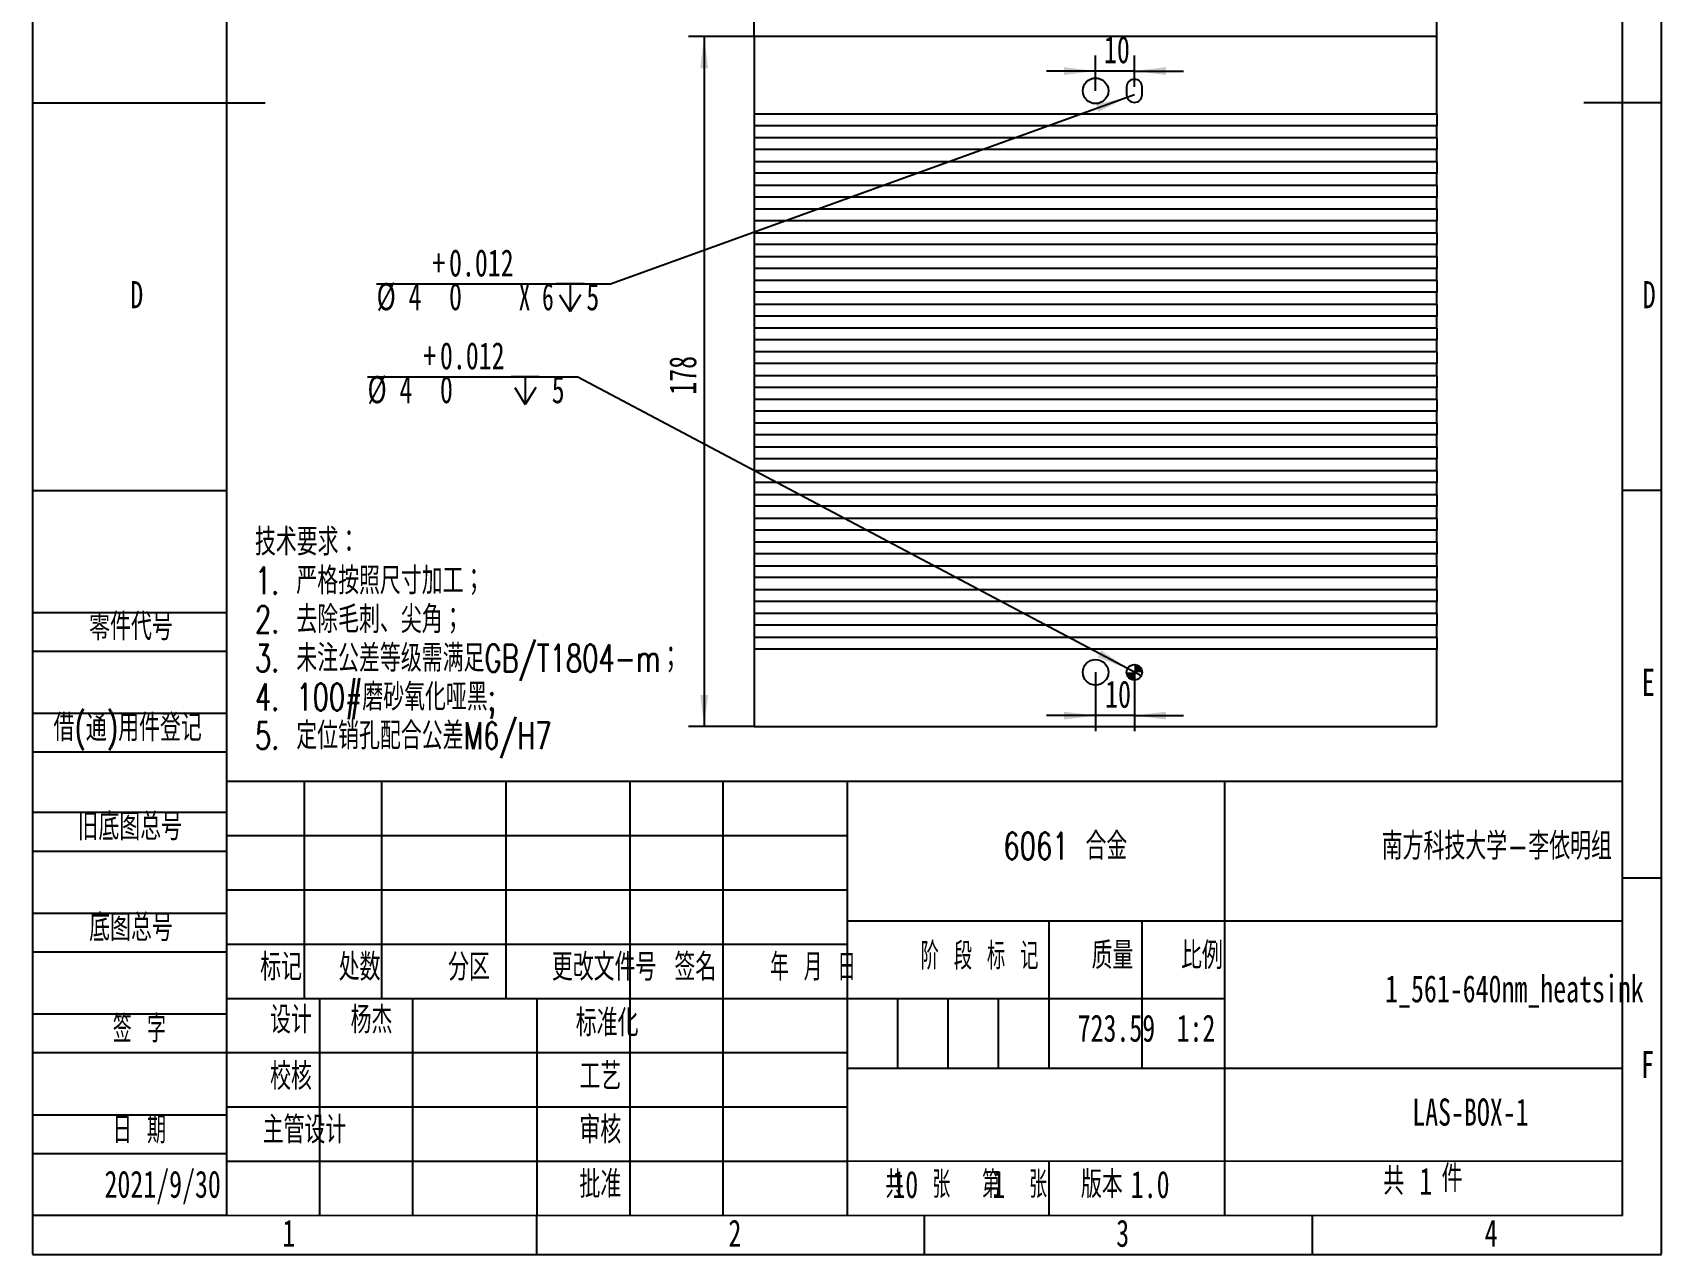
# Model space of a CAD drawing. Header units: millimetres. Extents: x 0 to 210, y 0 to 297.
# Drawn here: x 0 to 210, y 0 to 157.6 of the extents above; entities that cross this region are included whole.
import ezdxf

# ---------------------------------------------------------------- set-up
doc = ezdxf.new("R2010")
doc.units = ezdxf.units.MM
doc.layers.add('图框', color=7, linetype='Continuous')
doc.layers.add('图纸格式', color=7, linetype='Continuous')
doc.styles.add('SLDTEXTSTYLE0', font='TXT', dxfattribs={"width": 0.7, "bigfont": 'bigfont'})
doc.styles.add('SLDTEXTSTYLE1', font='TXT', dxfattribs={"width": 0.62, "bigfont": 'bigfont'})
doc.styles.add('SLDTEXTSTYLE2', font='TXT', dxfattribs={"width": 0.614286, "bigfont": 'bigfont'})
doc.styles.add('SLDTEXTSTYLE3', font='TXT', dxfattribs={"width": 0.6, "bigfont": 'bigfont'})
doc.styles.add('SLDTEXTSTYLE4', font='TXT', dxfattribs={"width": 0.633333, "bigfont": 'bigfont'})
doc.styles.add('SLDTEXTSTYLE5', font='TXT', dxfattribs={"width": 0.7})
doc.styles.add('SLDTEXTSTYLE8', font='TXT', dxfattribs={"width": 0.633333})
doc.dimstyles.new('SLDDIMSTYLE0', dxfattribs={"dimtxt": 3.5, "dimasz": 4.08, "dimexe": 0, "dimexo": 0.0625, "dimgap": 0.875, "dimtad": 2, "dimlfac": 2, "dimrnd": 1e-09, "dimzin": 12, "dimdsep": 46, "dimtxsty": 'SLDTEXTSTYLE5', "dimsah": 1, "dimcen": 0.09, "dimadec": 0, "dimazin": 3, "dimtfac": 1, "dimtofl": 0, "dimtmove": 0, "dimatfit": 3, "dimfxl": 0, "dimfrac": 2, "dimtolj": 1, "dimtzin": 12, "dimarcsym": 0})
doc.dimstyles.new('SLDDIMSTYLE1', dxfattribs={"dimtxt": 3.5, "dimasz": 4.08, "dimexe": 0, "dimexo": 0.0625, "dimgap": 0.875, "dimtad": 2, "dimlfac": 2, "dimrnd": 1e-09, "dimzin": 12, "dimdsep": 46, "dimtxsty": 'SLDTEXTSTYLE5', "dimsah": 1, "dimcen": 0.09, "dimadec": 0, "dimazin": 3, "dimtfac": 1, "dimtmove": 0, "dimatfit": 0, "dimfxl": 0, "dimfrac": 2, "dimtolj": 1, "dimtzin": 12, "dimarcsym": 0})
doc.dimstyles.new('SLDDIMSTYLE6', dxfattribs={"dimtxt": 3.5, "dimasz": 4.08, "dimexe": 0, "dimexo": 0.0625, "dimgap": 0.875, "dimtad": 0, "dimtih": 1, "dimtoh": 1, "dimdec": 6, "dimlfac": 2, "dimrnd": 1e-09, "dimzin": 12, "dimdsep": 46, "dimtxsty": 'SLDTEXTSTYLE5', "dimblk1": 'NONE', "dimsah": 1, "dimcen": 0, "dimadec": 0, "dimazin": 3, "dimtol": 1, "dimtp": 0.012, "dimtfac": 1, "dimtmove": 0, "dimatfit": 3, "dimldrblk": 'NONE', "dimfxl": 0, "dimfrac": 2, "dimtolj": 1, "dimtzin": 0, "dimarcsym": 0})
doc.dimstyles.new('SLDDIMSTYLE7', dxfattribs={"dimtxt": 3.5, "dimasz": 4.08, "dimexe": 0, "dimexo": 0.0625, "dimgap": 0.875, "dimtad": 0, "dimtih": 1, "dimtoh": 1, "dimdec": 6, "dimlfac": 2, "dimrnd": 1e-09, "dimzin": 12, "dimdsep": 46, "dimtxsty": 'SLDTEXTSTYLE5', "dimsah": 1, "dimcen": 0, "dimadec": 0, "dimazin": 3, "dimtol": 1, "dimtp": 0.012, "dimtfac": 1, "dimtofl": 0, "dimtmove": 0, "dimatfit": 3, "dimfxl": 0, "dimfrac": 2, "dimtolj": 1, "dimtzin": 0, "dimarcsym": 0})

# ---------------------------------------------------------------- blocks, each defined once
blk = doc.blocks.new('SW_NOTE_0')
at = {"layer": '图纸格式', "color": 0, "char_height": 3.5, "attachment_point": 1, "style": 'SLDTEXTSTYLE0'}
for s, insert in [('技术要求：', (0, 4.51)), ('1. 严格按照尺寸加工；', (0, -0.49)), ('2. 去除毛刺、尖角；', (0, -5.49)), ('3. 未注公差等级需满足GB/T1804-m；', (0, -10.49)), ('4. 100#磨砂氧化哑黑;', (0, -15.49)), ('5. 定位销孔配合公差M6/H7', (0, -20.49))]:
    blk.add_mtext(s, dxfattribs=dict(at, insert=insert))
blk = doc.blocks.new('_D_22')
at = {"layer": '图纸格式'}
for p, q in [((137.05, 75.06), (137.05, 67.47)), ((142.05, 75.06), (142.05, 67.47)), ((137.05, 69.47), (130.7, 69.47)), ((142.05, 69.47), (137.05, 69.47)), ((142.05, 69.47), (148.4, 69.47))]:
    blk.add_line(p, q, dxfattribs=at)
for points in [[(137.05, 69.47), (132.97, 69.98), (132.97, 68.97)], [(142.05, 69.47), (146.13, 68.97), (146.13, 69.98)]]:
    blk.add_solid(points, dxfattribs=at)
at = {"layer": '图纸格式', "insert": (138.28, 73.99), "char_height": 3.5, "attachment_point": 1, "style": 'SLDTEXTSTYLE5'}
blk.add_mtext('10', dxfattribs=at)
blk = doc.blocks.new('_D_23')
at = {"layer": '图纸格式'}
for p, q in [((93.05, 157.06), (84.58, 157.06)), ((86.58, 157.06), (86.58, 68.06)), ((93.05, 68.06), (84.58, 68.06))]:
    blk.add_line(p, q, dxfattribs=at)
for points in [[(86.58, 157.06), (86.07, 152.98), (87.09, 152.98)], [(86.58, 68.06), (87.09, 72.14), (86.07, 72.14)]]:
    blk.add_solid(points, dxfattribs=at)
at = {"layer": '图纸格式', "insert": (82.07, 110.87), "char_height": 3.5, "attachment_point": 1, "rotation": 90, "style": 'SLDTEXTSTYLE5'}
blk.add_mtext('178', dxfattribs=at)
blk = doc.blocks.new('_D_24')
at = {"layer": '图纸格式'}
for p, q in [((93.05, 157.06), (93.05, 162.23)), ((181.05, 157.06), (181.05, 162.23)), ((93.05, 160.23), (181.05, 160.23))]:
    blk.add_line(p, q, dxfattribs=at)
for points in [[(93.05, 160.23), (97.13, 159.72), (97.13, 160.74)], [(181.05, 160.23), (176.97, 160.74), (176.97, 159.72)]]:
    blk.add_solid(points, dxfattribs=at)
at = {"layer": '图纸格式', "insert": (146.93, 164.74), "char_height": 3.5, "attachment_point": 1, "style": 'SLDTEXTSTYLE5'}
blk.add_mtext('176', dxfattribs=at)
blk = doc.blocks.new('SW_SYMBOL_HOLE_DEPTH')
at = {"layer": '图纸格式', "color": 0}
for p, q in [((0, 875), (800, 875)), ((100, 555), (400, 75)), ((400, 875), (400, 75)), ((700, 555), (400, 75))]:
    blk.add_line(p, q, dxfattribs=at)
blk = doc.blocks.new('_D_25')
at = {"layer": '图纸格式'}
for p, q in [((70.28, 113.15), (43.18, 113.15)), ((141.17, 75.53), (70.28, 113.15)), ((142.93, 74.59), (141.17, 75.53))]:
    blk.add_line(p, q, dxfattribs=at)
blk.add_solid([(141.17, 75.53), (137.8, 77.89), (137.32, 77)], dxfattribs=at)
at = {"layer": '图纸格式', "xscale": 0.004511737089201878, "yscale": 0.004511737089201878, "zscale": 0.004511737089201878}
blk.add_blockref('SW_SYMBOL_HOLE_DEPTH', (61.72, 109.28), dxfattribs=at)
at = {"layer": '图纸格式', "char_height": 3.5, "attachment_point": 1, "style": 'SLDTEXTSTYLE5'}
for s, insert in [('0.012', (52.52, 117.64)), ('+', (50.36, 117.64)), ('%%c', (43.18, 113.28)), ('4', (47.3, 113.27)), ('0', (52.52, 113.28)), ('5', (66.93, 113.27))]:
    blk.add_mtext(s, dxfattribs=dict(at, insert=insert))
blk = doc.blocks.new('_None')
blk = doc.blocks.new('_D_26')
at = {"layer": '图纸格式'}
for p, q in [((141.11, 149.22), (74.51, 125.14)), ((142.05, 149.56), (141.11, 149.22)), ((74.51, 125.14), (44.35, 125.14))]:
    blk.add_line(p, q, dxfattribs=at)
blk.add_solid([(141.11, 149.22), (137.1, 148.31), (137.44, 147.36)], dxfattribs=at)
at = {"layer": '图纸格式', "xscale": 0.004511737089201878, "yscale": 0.004511737089201878, "zscale": 0.004511737089201878}
blk.add_blockref('SW_SYMBOL_HOLE_DEPTH', (67.49, 121.26), dxfattribs=at)
at = {"layer": '图纸格式', "char_height": 3.5, "attachment_point": 1}
for s, insert, style in [('+', (51.53, 129.62), 'SLDTEXTSTYLE5'), ('0.012', (53.69, 129.62), 'SLDTEXTSTYLE5'), ('%%c', (44.35, 125.27), 'SLDTEXTSTYLE5'), ('4', (48.47, 125.25), 'SLDTEXTSTYLE5'), ('0', (53.69, 125.27), 'SLDTEXTSTYLE5'), ('X 6', (62.67, 125.25), 'SLDTEXTSTYLE8'), ('5', (71.39, 125.25), 'SLDTEXTSTYLE5')]:
    blk.add_mtext(s, dxfattribs=dict(at, insert=insert, style=style))
blk = doc.blocks.new('_D_27')
at = {"layer": '图纸格式'}
for p, q in [((137.05, 150.06), (137.05, 154.62)), ((142.05, 150.56), (142.05, 154.62)), ((137.05, 152.62), (130.7, 152.62)), ((142.05, 152.62), (137.05, 152.62)), ((142.05, 152.62), (148.4, 152.62))]:
    blk.add_line(p, q, dxfattribs=at)
for points in [[(137.05, 152.62), (132.97, 153.12), (132.97, 152.11)], [(142.05, 152.62), (146.13, 152.11), (146.13, 153.12)]]:
    blk.add_solid(points, dxfattribs=at)
at = {"layer": '图纸格式', "insert": (138.13, 157.13), "char_height": 3.5, "attachment_point": 1, "style": 'SLDTEXTSTYLE5'}
blk.add_mtext('10', dxfattribs=at)
blk = doc.blocks.new('SW_DOWELSYMBOL_0')
at = {"linetype": 'Continuous', "lineweight": 18}
h = blk.add_hatch(color=0, dxfattribs=at)
edge = h.paths.add_edge_path(flags=0)
edge.add_arc((0, 0), 1, 180, 270)
edge.add_line((0, -1), (0, 0))
edge.add_line((0, 0), (-1, 0))
h = blk.add_hatch(color=0, dxfattribs=at)
edge = h.paths.add_edge_path(flags=0)
edge.add_arc((0, 0), 1, 0, 90)
edge.add_line((0, 1), (0, 0))
edge.add_line((0, 0), (1, 0))
at = {"layer": '图纸格式', "color": 0}
blk.add_circle((0, 0), 1, dxfattribs=at)

msp = doc.modelspace()

# ---------------------------------------------------------------- linework, layer by layer
at = {"color": 7, "linetype": 'Continuous', "lineweight": 25}
for p, q in [((181.04876778, 157.06351419), (93.04876778, 157.06351419)), ((93.04876778, 157.06351419), (93.04876778, 147.06351419)), ((181.04876778, 147.06351419), (181.04876778, 157.06351419)), ((141.04876778, 150.56351419), (141.04876778, 149.56351419)), ((143.04876778, 149.56351419), (143.04876778, 150.56351419)), ((181.04876778, 147.06351419), (93.04876778, 147.06351419)), ((93.04876778, 147.06351419), (93.04876778, 145.56351419)), ((181.04876778, 147.06351419), (181.04876778, 145.56351419)), ((181.04876778, 145.56351419), (93.04876778, 145.56351419)), ((93.04876778, 145.56351419), (93.04876778, 143.99533238)), ((181.04876778, 143.99533238), (181.04876778, 145.56351419)), ((181.04876778, 143.99533238), (93.04876778, 143.99533238)), ((93.04876778, 143.99533238), (93.04876778, 142.49533238)), ((181.04876778, 143.99533238), (181.04876778, 142.49533238)), ((181.04876778, 142.49533238), (93.04876778, 142.49533238)), ((93.04876778, 142.49533238), (93.04876778, 140.92715056)), ((181.04876778, 140.92715056), (93.04876778, 140.92715056)), ((93.04876778, 140.92715056), (93.04876778, 139.42715056)), ((181.04876778, 140.92715056), (181.04876778, 142.49533238)), ((181.04876778, 140.92715056), (181.04876778, 139.42715056)), ((181.04876778, 139.42715056), (93.04876778, 139.42715056)), ((93.04876778, 139.42715056), (93.04876778, 137.85896874)), ((181.04876778, 137.85896874), (181.04876778, 139.42715056)), ((181.04876778, 137.85896874), (93.04876778, 137.85896874)), ((93.04876778, 137.85896874), (93.04876778, 136.35896874)), ((181.04876778, 137.85896874), (181.04876778, 136.35896874)), ((181.04876778, 136.35896874), (93.04876778, 136.35896874)), ((93.04876778, 136.35896874), (93.04876778, 134.79078692)), ((181.04876778, 134.79078692), (93.04876778, 134.79078692)), ((93.04876778, 134.79078692), (93.04876778, 133.29078692)), ((181.04876778, 134.79078692), (181.04876778, 136.35896874)), ((181.04876778, 134.79078692), (181.04876778, 133.29078692)), ((181.04876778, 133.29078692), (93.04876778, 133.29078692)), ((93.04876778, 133.29078692), (93.04876778, 131.7226051)), ((181.04876778, 131.7226051), (181.04876778, 133.29078692)), ((181.04876778, 131.7226051), (93.04876778, 131.7226051)), ((93.04876778, 131.7226051), (93.04876778, 130.2226051)), ((181.04876778, 130.2226051), (93.04876778, 130.2226051)), ((93.04876778, 130.2226051), (93.04876778, 128.65442329)), ((181.04876778, 131.7226051), (181.04876778, 130.2226051)), ((181.04876778, 128.65442329), (181.04876778, 130.2226051)), ((181.04876778, 128.65442329), (93.04876778, 128.65442329)), ((93.04876778, 128.65442329), (93.04876778, 127.15442329)), ((181.04876778, 128.65442329), (181.04876778, 127.15442329)), ((181.04876778, 127.15442329), (93.04876778, 127.15442329)), ((93.04876778, 127.15442329), (93.04876778, 125.58624147)), ((181.04876778, 125.58624147), (181.04876778, 127.15442329)), ((181.04876778, 125.58624147), (93.04876778, 125.58624147)), ((93.04876778, 125.58624147), (93.04876778, 124.08624147)), ((181.04876778, 124.08624147), (93.04876778, 124.08624147)), ((93.04876778, 124.08624147), (93.04876778, 122.51805965)), ((181.04876778, 125.58624147), (181.04876778, 124.08624147)), ((181.04876778, 122.51805965), (181.04876778, 124.08624147)), ((181.04876778, 122.51805965), (93.04876778, 122.51805965)), ((93.04876778, 122.51805965), (93.04876778, 121.01805965)), ((181.04876778, 122.51805965), (181.04876778, 121.01805965)), ((181.04876778, 121.01805965), (93.04876778, 121.01805965)), ((93.04876778, 121.01805965), (93.04876778, 119.44987783)), ((181.04876778, 119.44987783), (181.04876778, 121.01805965)), ((181.04876778, 119.44987783), (93.04876778, 119.44987783)), ((93.04876778, 119.44987783), (93.04876778, 117.94987783)), ((181.04876778, 117.94987783), (93.04876778, 117.94987783)), ((93.04876778, 117.94987783), (93.04876778, 116.38169601)), ((181.04876778, 119.44987783), (181.04876778, 117.94987783)), ((181.04876778, 116.38169601), (181.04876778, 117.94987783)), ((181.04876778, 116.38169601), (93.04876778, 116.38169601)), ((93.04876778, 116.38169601), (93.04876778, 114.88169601)), ((181.04876778, 116.38169601), (181.04876778, 114.88169601)), ((181.04876778, 114.88169601), (93.04876778, 114.88169601)), ((93.04876778, 114.88169601), (93.04876778, 113.31351419)), ((181.04876778, 113.31351419), (181.04876778, 114.88169601)), ((181.04876778, 113.31351419), (93.04876778, 113.31351419)), ((93.04876778, 113.31351419), (93.04876778, 111.81351419)), ((181.04876778, 111.81351419), (93.04876778, 111.81351419)), ((93.04876778, 111.81351419), (93.04876778, 110.24533238)), ((181.04876778, 113.31351419), (181.04876778, 111.81351419)), ((181.04876778, 110.24533238), (181.04876778, 111.81351419)), ((181.04876778, 110.24533238), (93.04876778, 110.24533238)), ((93.04876778, 110.24533238), (93.04876778, 108.74533238)), ((181.04876778, 110.24533238), (181.04876778, 108.74533238)), ((181.04876778, 108.74533238), (93.04876778, 108.74533238)), ((93.04876778, 108.74533238), (93.04876778, 107.17715056)), ((181.04876778, 107.17715056), (93.04876778, 107.17715056)), ((93.04876778, 107.17715056), (93.04876778, 105.67715056)), ((181.04876778, 107.17715056), (181.04876778, 108.74533238)), ((181.04876778, 107.17715056), (181.04876778, 105.67715056)), ((181.04876778, 105.67715056), (93.04876778, 105.67715056)), ((93.04876778, 105.67715056), (93.04876778, 104.10896874)), ((181.04876778, 104.10896874), (181.04876778, 105.67715056)), ((181.04876778, 104.10896874), (93.04876778, 104.10896874)), ((93.04876778, 104.10896874), (93.04876778, 102.60896874)), ((181.04876778, 104.10896874), (181.04876778, 102.60896874)), ((181.04876778, 102.60896874), (93.04876778, 102.60896874)), ((93.04876778, 102.60896874), (93.04876778, 101.04078692)), ((181.04876778, 101.04078692), (93.04876778, 101.04078692)), ((93.04876778, 101.04078692), (93.04876778, 99.54078692)), ((181.04876778, 101.04078692), (181.04876778, 102.60896874)), ((181.04876778, 101.04078692), (181.04876778, 99.54078692)), ((181.04876778, 99.54078692), (93.04876778, 99.54078692)), ((93.04876778, 99.54078692), (93.04876778, 97.9726051)), ((181.04876778, 97.9726051), (181.04876778, 99.54078692)), ((181.04876778, 97.9726051), (93.04876778, 97.9726051)), ((93.04876778, 97.9726051), (93.04876778, 96.4726051)), ((181.04876778, 97.9726051), (181.04876778, 96.4726051)), ((181.04876778, 96.4726051), (93.04876778, 96.4726051)), ((93.04876778, 96.4726051), (93.04876778, 94.90442329)), ((181.04876778, 94.90442329), (93.04876778, 94.90442329)), ((93.04876778, 94.90442329), (93.04876778, 93.40442329)), ((181.04876778, 94.90442329), (181.04876778, 96.4726051)), ((181.04876778, 94.90442329), (181.04876778, 93.40442329)), ((181.04876778, 93.40442329), (93.04876778, 93.40442329)), ((93.04876778, 93.40442329), (93.04876778, 91.83624147)), ((181.04876778, 91.83624147), (181.04876778, 93.40442329)), ((181.04876778, 91.83624147), (93.04876778, 91.83624147)), ((93.04876778, 91.83624147), (93.04876778, 90.33624147)), ((181.04876778, 90.33624147), (93.04876778, 90.33624147)), ((93.04876778, 90.33624147), (93.04876778, 88.76805965)), ((181.04876778, 91.83624147), (181.04876778, 90.33624147)), ((181.04876778, 88.76805965), (181.04876778, 90.33624147)), ((181.04876778, 88.76805965), (93.04876778, 88.76805965)), ((93.04876778, 88.76805965), (93.04876778, 87.26805965)), ((181.04876778, 88.76805965), (181.04876778, 87.26805965)), ((181.04876778, 87.26805965), (93.04876778, 87.26805965)), ((93.04876778, 87.26805965), (93.04876778, 85.69987783)), ((181.04876778, 85.69987783), (181.04876778, 87.26805965)), ((181.04876778, 85.69987783), (93.04876778, 85.69987783)), ((93.04876778, 85.69987783), (93.04876778, 84.19987783)), ((181.04876778, 84.19987783), (93.04876778, 84.19987783)), ((93.04876778, 84.19987783), (93.04876778, 82.63169601)), ((181.04876778, 85.69987783), (181.04876778, 84.19987783)), ((181.04876778, 82.63169601), (181.04876778, 84.19987783)), ((181.04876778, 82.63169601), (93.04876778, 82.63169601)), ((93.04876778, 82.63169601), (93.04876778, 81.13169601)), ((181.04876778, 82.63169601), (181.04876778, 81.13169601)), ((181.04876778, 81.13169601), (93.04876778, 81.13169601)), ((93.04876778, 81.13169601), (93.04876778, 79.56351419)), ((181.04876778, 79.56351419), (181.04876778, 81.13169601)), ((181.04876778, 79.56351419), (93.04876778, 79.56351419)), ((93.04876778, 79.56351419), (93.04876778, 78.06351419)), ((93.04876778, 78.06351419), (93.04876778, 68.06351419)), ((181.04876778, 78.06351419), (93.04876778, 78.06351419)), ((181.04876778, 79.56351419), (181.04876778, 78.06351419)), ((181.04876778, 68.06351419), (181.04876778, 78.06351419)), ((93.04876778, 68.06351419), (181.04876778, 68.06351419))]:
    msp.add_line(p, q, dxfattribs=at)
for centre, radius in [((137.04876778, 150.06351419), 1.65), ((137.04876778, 75.06351419), 1.65), ((142.04876778, 75.06351419), 1)]:
    msp.add_circle(centre, radius, dxfattribs=at)
for centre, start, end in [((142.04876778, 150.56351419), 0, 180), ((142.04876778, 149.56351419), 180, 360)]:
    msp.add_arc(centre, 1, start, end, dxfattribs=at)
at = {"layer": '图框'}
for p, q in [((0, 297), (0, 0)), ((210, 0), (210, 297)), ((0, 98.5), (25, 98.5)), ((210, 98.5), (205, 98.5)), ((0, 82.79059372), (25, 82.79059372)), ((0, 77.79059372), (25, 77.79059372)), ((0, 69.79059372), (25, 69.79059372)), ((0, 64.79059372), (25, 64.79059372)), ((25.01325671, 61.0216466), (24.99810284, 5.02164865)), ((0, 57), (25, 57)), ((25, 54), (105, 54)), ((0, 52), (25, 52)), ((210, 48.5), (205, 48.5)), ((25, 47), (105, 47)), ((0, 44), (25, 44)), ((0, 39), (25, 39)), ((111.5, 33), (111.5, 24)), ((118, 33), (118, 24)), ((124.5, 33), (124.5, 24)), ((0, 31), (25, 31)), ((0, 26), (25, 26)), ((0, 18), (25, 18)), ((0, 13), (25, 13)), ((-0.00189625, 5.02841377), (24.99810284, 5.02164865)), ((64.99999231, -0.02841395), (64.99999231, 4.97158605)), ((153.6900128, 4.99715582), (153.6900128, 4.98682399)), ((165, -0.02841395), (165, 4.98376345)), ((-0.00000769, -0.02841395), (209.99999231, -0.02841395))]:
    msp.add_line(p, q, dxfattribs=at)
at = {"layer": '图框', "lineweight": 25}
for p, q in [((25, 292), (25, 5)), ((205, 4.97293926), (205, 292)), ((0, 148.5), (30, 148.5)), ((210, 148.5), (200, 148.5)), ((25, 61), (205, 61)), ((35, 61), (35, 33)), ((45, 61), (45, 33)), ((61, 61), (61, 33)), ((77, 61), (77, 5)), ((89, 61), (89, 5)), ((105, 61), (105, 4.99999974)), ((153.6900128, 60.98683224), (153.6900128, 4.99715582)), ((105, 43), (205, 43)), ((131, 43), (131, 24)), ((143, 43), (143, 24)), ((25, 40), (105, 40)), ((25, 33), (105, 33)), ((37, 33), (37, 5)), ((49, 33), (49, 5)), ((64.99999231, 32.97158605), (64.99999231, 4.97158605)), ((105.01329698, 32.98682811), (153.6900128, 32.98682811)), ((25, 26), (105, 26)), ((105, 24), (205, 24)), ((25, 19), (105, 19)), ((24.99999707, 12.02164839), (105, 12.02164839)), ((105, 12.02164839), (205, 12.04870888)), ((131, 12.02868412), (131, 4.99296402)), ((24.99810284, 5.02164865), (205, 4.97293926)), ((114.99905142, -0.02841395), (114.99905142, 4.99729395))]:
    msp.add_line(p, q, dxfattribs=at)

# ---------------------------------------------------------------- block references
at = {"layer": '图纸格式'}
for name, p in [('SW_NOTE_0', (28.66580176, 89.12118578)), ('SW_DOWELSYMBOL_0', (142.04876778, 75.06351419))]:
    msp.add_blockref(name, p, dxfattribs=at)

# ---------------------------------------------------------------- texts
at = {"layer": '图框', "char_height": 3.5}
for s, insert, attachment_point, style in [('D', (13.42968752, 125.52069777), 2, 'SLDTEXTSTYLE5'), ('D', (208.42968752, 125.52069777), 2, 'SLDTEXTSTYLE5'), ('零件代号', (7.29211667, 82.70329204), 1, 'SLDTEXTSTYLE0'), ('E', (208.31788194, 75.52069777), 2, 'SLDTEXTSTYLE5'), ('借(通)用件登记', (2.70461632, 69.67773255), 1, 'SLDTEXTSTYLE0'), ('旧底图总号', (5.79211643, 56.90530001), 1, 'SLDTEXTSTYLE0'), ('6061 合金', (133.15133933, 54.39905289), 2, 'SLDTEXTSTYLE0'), ('南方科技大学-李依明组', (188.77901833, 54.39905289), 2, 'SLDTEXTSTYLE0'), ('底图总号', (7.29211667, 43.88526413), 1, 'SLDTEXTSTYLE0'), ('阶 段 标 记', (122.08305005, 40.21624708), 2, 'SLDTEXTSTYLE2'), ('质量', (139.22666099, 40.28618167), 2, 'SLDTEXTSTYLE0'), ('比例', (150.75914226, 40.28618167), 2, 'SLDTEXTSTYLE0'), ('标记', (32.04010752, 38.78855981), 2, 'SLDTEXTSTYLE0'), ('处数', (42.16063697, 38.78855981), 2, 'SLDTEXTSTYLE0'), ('分区', (56.25990084, 38.78855981), 2, 'SLDTEXTSTYLE0'), ('更改文件号', (73.68047433, 38.78855981), 2, 'SLDTEXTSTYLE0'), ('签名', (85.44110771, 38.78855981), 2, 'SLDTEXTSTYLE0'), ('年 月 日', (100.61729645, 38.78855981), 2, 'SLDTEXTSTYLE1'), ('1_561-640nm_heatsink', (191.04672593, 35.99341121), 2, 'SLDTEXTSTYLE5'), ('设计', (33.31082705, 31.97276116), 2, 'SLDTEXTSTYLE0'), ('杨杰', (43.69188705, 31.97276145), 2, 'SLDTEXTSTYLE0'), ('标准化', (74.07404119, 31.59203863), 2, 'SLDTEXTSTYLE0'), ('签 字', (13.76749305, 30.80699396), 2, 'SLDTEXTSTYLE4'), ('723.59', (139.73490192, 30.90835364), 2, 'SLDTEXTSTYLE5'), ('1:2', (149.98622562, 30.90835364), 2, 'SLDTEXTSTYLE5'), ('F', (208.22430554, 26.21096062), 2, 'SLDTEXTSTYLE5'), ('校核', (33.31082705, 24.70216765), 2, 'SLDTEXTSTYLE0'), ('工艺', (73.19661051, 24.70216765), 2, 'SLDTEXTSTYLE0'), ('LAS-BOX-1', (185.37745564, 20.08420473), 2, 'SLDTEXTSTYLE5'), ('日 期', (13.76749305, 17.7869982), 2, 'SLDTEXTSTYLE4'), ('主管设计', (35.06082713, 17.78791054), 2, 'SLDTEXTSTYLE0'), ('审核', (73.19661051, 17.79738322), 2, 'SLDTEXTSTYLE0'), ('2021/9/30', (16.76850515, 10.77839845), 2, 'SLDTEXTSTYLE5'), ('批准', (73.19904103, 10.77839816), 2, 'SLDTEXTSTYLE0'), ('共  张', (114.13669954, 10.74831967), 2, 'SLDTEXTSTYLE3'), ('10', (110.84850132, 10.74831996), 1, 'SLDTEXTSTYLE5'), ('第  张', (126.6114846, 10.74831967), 2, 'SLDTEXTSTYLE3'), ('1', (123.72354153, 10.74831996), 1, 'SLDTEXTSTYLE5'), ('版本', (137.85227334, 10.74831967), 2, 'SLDTEXTSTYLE0'), ('1.0', (141.58901891, 10.74831996), 1, 'SLDTEXTSTYLE5'), ('共', (174.12816581, 11.16637501), 1, 'SLDTEXTSTYLE0'), ('件', (181.66002737, 11.52216087), 1, 'SLDTEXTSTYLE0'), ('1', (33.04444444, 4.46096062), 2, 'SLDTEXTSTYLE5'), ('2', (90.54444444, 4.46096062), 2, 'SLDTEXTSTYLE5'), ('3', (140.54444444, 4.46096062), 2, 'SLDTEXTSTYLE5'), ('4', (188.04444444, 4.46096062), 2, 'SLDTEXTSTYLE5')]:
    msp.add_mtext(s, dxfattribs=dict(at, insert=insert, attachment_point=attachment_point, style=style))
at = {"layer": '图纸格式', "insert": (178.79285063, 11.1663753), "char_height": 3.5, "attachment_point": 1, "style": 'SLDTEXTSTYLE5'}
msp.add_mtext('1', dxfattribs=at)

# ---------------------------------------------------------------- dimensions: what is measured, and where the dimension line sits
at = {"layer": '图纸格式'}
for base, p1, p2, dimstyle, picture, middle in [((181.04876778, 160.23231699), (93.04876778, 157.06351419), (181.04876778, 157.06351419), 'SLDDIMSTYLE0', '_D_24', (149.22988589, 160.23231699)), ((137.04876778, 152.6155449), (142.04876778, 150.56351419), (137.04876778, 150.06351419), 'SLDDIMSTYLE1', '_D_27', (139.66181912, 152.6155449)), ((137.04876778, 69.47360894), (142.04876778, 75.06351419), (137.04876778, 75.06351419), 'SLDDIMSTYLE1', '_D_22', (139.81191361, 69.47360894))]:
    dim = msp.add_linear_dim(base=base, p1=p1, p2=p2, dimstyle=dimstyle, dxfattribs=at)
    dim.commit()
    dim.dimension.update_dxf_attribs({"geometry": picture, "text_midpoint": middle, "dimtype": 160})
dim = msp.add_linear_dim(base=(86.57963078, 68.06351419), p1=(93.04876778, 157.06351419), p2=(93.04876778, 68.06351419), angle=90, dimstyle='SLDDIMSTYLE0', dxfattribs=at)
dim.commit()
dim.dimension.update_dxf_attribs({"geometry": '_D_23', "text_midpoint": (86.57963078, 113.16908395), "dimtype": 160})
dim = msp.add_radius_dim(center=(142.04876778, 149.56351419), mpoint=(141.10838006, 149.22340988), text='%%c<> X 6{\\fGDT;x}5\\P', dimstyle='SLDDIMSTYLE7', override={"dimpost": '<>'}, dxfattribs=at)
dim.commit()
dim.dimension.update_dxf_attribs({"geometry": '_D_26', "text_midpoint": (58.6361585, 125.10267668), "dimtype": 164})
dim = msp.add_diameter_dim_2p(p1=(142.93207469, 74.59471904), p2=(141.16546087, 75.53230935), text='<> {\\fGDT;x} 5\\P', dimstyle='SLDDIMSTYLE6', dxfattribs=at)
dim.commit()
dim.dimension.update_dxf_attribs({"geometry": '_D_25', "text_midpoint": (55.9355673, 113.12063365), "dimtype": 163})

doc.saveas('drawing.dxf')
